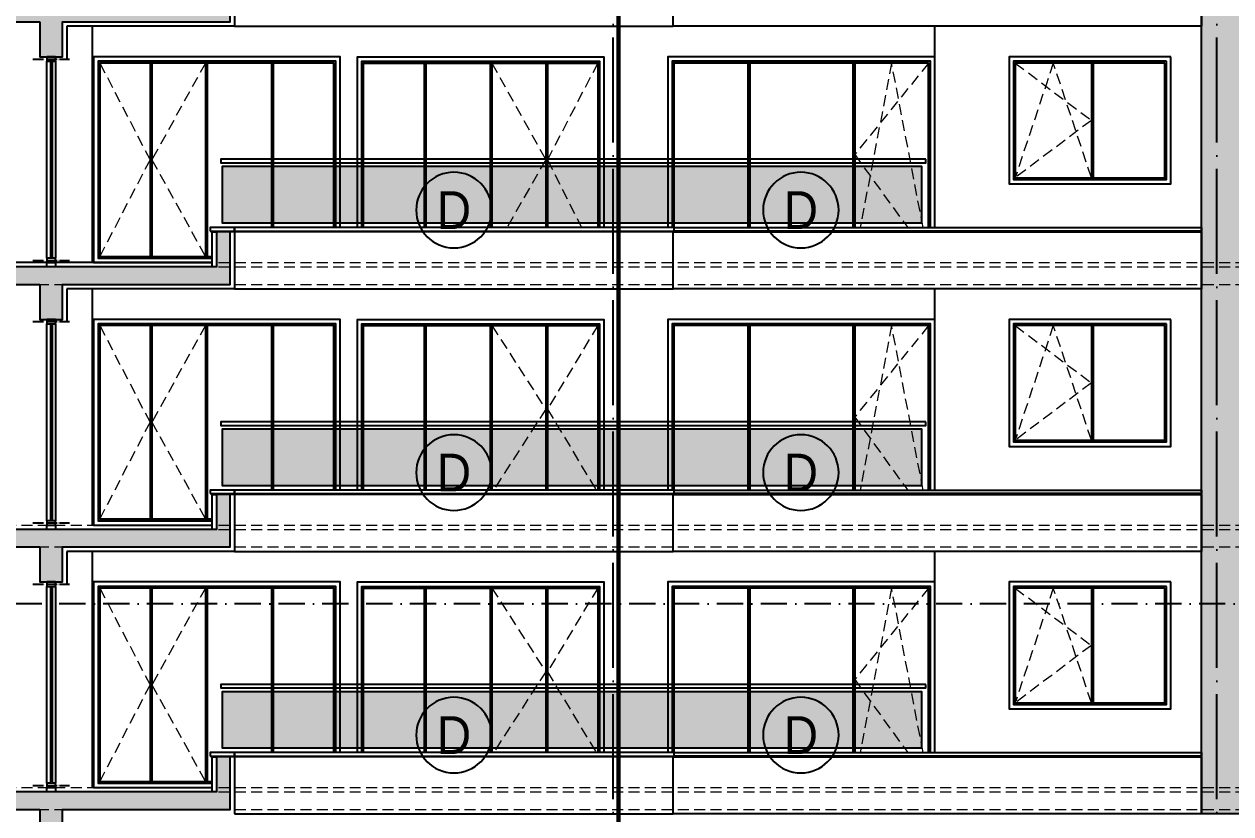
# Model space of a CAD drawing. Extents: x 9615146 to 9672346, y 4699603 to 4705703.
# Drawn here: x 9652451 to 9653830, y 4700279 to 4701181 of the extents above; entities that cross this region are included whole.
import ezdxf
from ezdxf.enums import TextEntityAlignment as Align

# ---------------------------------------------------------------- set-up
doc = ezdxf.new("R2010")
doc.units = 0
doc.header["$LTSCALE"] = 0.5
doc.header["$MEASUREMENT"] = 0
for name, pattern in [('ACAD_ISO04W100', [30, 24, -3, 0, -3]), ('DASHED', [0.75, 0.5, -0.25]), ('OSI1000', [5, 3, -1, 0, -1])]:
    doc.linetypes.add(name, pattern=pattern)
for name, color, linetype in [('_axis', 1, 'ACAD_ISO04W100'), ('_dimension_evel', 4, 'CONTINUOUS'), ('_hatch', 9, 'CONTINUOUS'), ('_hatch_construction', 252, 'CONTINUOUS'), ('_text_spesif_window', 41, 'CONTINUOUS'), ('_view', 3, 'CONTINUOUS'), ('fasadi', 147, 'CONTINUOUS')]:
    doc.layers.add(name, color=color, linetype=linetype)
doc.layers.add('_punk', color=8, linetype='DASHED', lineweight=9)
doc.styles.add('HEB1', font='', dxfattribs={"width": 0.8, "oblique": 17})
doc.styles.add('POMESHTENIA', font='arial.ttf', dxfattribs={"width": 0.9})
doc.styles.get('HEB1').set_extended_font_data('HebarU Cyr')
pattern_1 = [(7e-15, (10487.0405, -600), (1.5625, 3.125), [0, -3.125])]
pattern_2 = [(7e-15, (10487.0405, -900), (1.5625, 3.125), [0, -3.125])]
pattern_3 = [(7e-15, (10487.0405, -1200), (1.5625, 3.125), [0, -3.125])]

# ---------------------------------------------------------------- blocks, each defined once
blk = doc.blocks.new('fghfdg')
at = {"layer": '_text_spesif_window'}
blk.add_circle((0, 0), 18, dxfattribs=at)
at = {"layer": '_text_spesif_window', "style": 'HEB1', "text_generation_flag": 6, "width": 0.8}
blk.add_attdef('A', text='', height=18, rotation=180, dxfattribs=at).set_placement((0, -9.23), align=Align.CENTER)

msp = doc.modelspace()

# ---------------------------------------------------------------- hatches: boundary and pattern name
at = {"layer": '_hatch', "ltscale": 30, "true_color": 0xb97b1d}
h = msp.add_hatch(color=32, dxfattribs=at)
h.dxf.hatch_style = 1
h.paths.add_polyline_path([(9654086.44, 4701753.84), (9654086.44, 4701588.84), (9653876.44, 4701588.84), (9653876.44, 4701753.84)], flags=16)
h.paths.add_polyline_path([(9654076.44, 4701743.84), (9654076.44, 4701598.84), (9653886.44, 4701598.84), (9653886.44, 4701743.84)], flags=0)
h.paths.add_polyline_path([(9654071.44, 4701738.84), (9654071.44, 4701603.84), (9653891.44, 4701603.84), (9653891.44, 4701738.84)], flags=0)
h.paths.add_polyline_path([(9654069.44, 4701736.84), (9654069.44, 4701605.84), (9653893.44, 4701605.84), (9653893.44, 4701736.84)], flags=0)
h.paths.add_polyline_path([(9654086.44, 4701453.84), (9654086.44, 4701288.84), (9653876.44, 4701288.84), (9653876.44, 4701453.84)], flags=16)
h.paths.add_polyline_path([(9654076.44, 4701443.84), (9654076.44, 4701298.84), (9653886.44, 4701298.84), (9653886.44, 4701443.84)], flags=0)
h.paths.add_polyline_path([(9654071.44, 4701438.84), (9654071.44, 4701303.84), (9653891.44, 4701303.84), (9653891.44, 4701438.84)], flags=0)
h.paths.add_polyline_path([(9654069.44, 4701436.84), (9654069.44, 4701305.84), (9653893.44, 4701305.84), (9653893.44, 4701436.84)], flags=0)
h.paths.add_polyline_path([(9654086.44, 4701153.84), (9654086.44, 4700988.84), (9653876.44, 4700988.84), (9653876.44, 4701153.84)], flags=16)
h.paths.add_polyline_path([(9654076.44, 4701143.84), (9654076.44, 4700998.84), (9653886.44, 4700998.84), (9653886.44, 4701143.84)], flags=0)
h.paths.add_polyline_path([(9654071.44, 4701138.84), (9654071.44, 4701003.84), (9653891.44, 4701003.84), (9653891.44, 4701138.84)], flags=0)
h.paths.add_polyline_path([(9654069.44, 4701136.84), (9654069.44, 4701005.84), (9653893.44, 4701005.84), (9653893.44, 4701136.84)], flags=0)
h.paths.add_polyline_path([(9654086.44, 4700853.84), (9654086.44, 4700688.84), (9653876.44, 4700688.84), (9653876.44, 4700853.84)], flags=16)
h.paths.add_polyline_path([(9654076.44, 4700843.84), (9654076.44, 4700698.84), (9653886.44, 4700698.84), (9653886.44, 4700843.84)], flags=0)
h.paths.add_polyline_path([(9654071.44, 4700838.84), (9654071.44, 4700703.84), (9653891.44, 4700703.84), (9653891.44, 4700838.84)], flags=0)
h.paths.add_polyline_path([(9654069.44, 4700836.84), (9654069.44, 4700705.84), (9653893.44, 4700705.84), (9653893.44, 4700836.84)], flags=0)
h.paths.add_polyline_path([(9654086.44, 4700553.84), (9654086.44, 4700388.84), (9653876.44, 4700388.84), (9653876.44, 4700553.84)], flags=16)
h.paths.add_polyline_path([(9654076.44, 4700543.84), (9654076.44, 4700398.84), (9653886.44, 4700398.84), (9653886.44, 4700543.84)], flags=0)
h.paths.add_polyline_path([(9654071.44, 4700538.84), (9654071.44, 4700403.84), (9653891.44, 4700403.84), (9653891.44, 4700538.84)], flags=0)
h.paths.add_polyline_path([(9654069.44, 4700536.84), (9654069.44, 4700405.84), (9653893.44, 4700405.84), (9653893.44, 4700536.84)], flags=0)
h.paths.add_polyline_path([(9653796.44, 4701848.84), (9653813.94, 4701848.84), (9653813.94, 4701883.84), (9653796.44, 4701883.84)])
h.paths.add_polyline_path([(9653796.44, 4700278.84), (9653813.94, 4700278.84), (9653813.94, 4701778.84), (9653796.44, 4701778.84)])
h.paths.add_polyline_path([(9654149.49, 4700714.84), (9654124.44, 4700714.84), (9654124.44, 4700718.84), (9654156.44, 4700718.84), (9654156.44, 4700868.84), (9654126.44, 4700868.84), (9654126.44, 4701014.84), (9654124.44, 4701014.84), (9654124.44, 4701018.84), (9654156.44, 4701018.84), (9654156.44, 4701023.84), (9654136.44, 4701023.84), (9654136.44, 4701026.84), (9654156.44, 4701026.84), (9654156.44, 4701143.84), (9654156.44, 4701168.84), (9654126.44, 4701168.84), (9654126.44, 4701314.84), (9654124.44, 4701314.84), (9654124.44, 4701318.84), (9654156.44, 4701318.84), (9654156.44, 4701323.84), (9654136.44, 4701323.84), (9654136.44, 4701326.84), (9654156.44, 4701326.84), (9654156.44, 4701443.84), (9654156.44, 4701883.84), (9653813.94, 4701883.84), (9653813.94, 4701848.84), (9653828.44, 4701848.84), (9653828.44, 4701844.84), (9653826.44, 4701844.84), (9653826.44, 4701778.84), (9653813.94, 4701778.84), (9653813.94, 4700278.84), (9654126.44, 4700278.84), (9654126.44, 4700413.84), (9654151.49, 4700413.84), (9654151.49, 4700414.84), (9654149.49, 4700414.84), (9654124.44, 4700414.84), (9654124.44, 4700418.84), (9654156.44, 4700418.84), (9654156.44, 4700568.84), (9654126.44, 4700568.84), (9654126.44, 4700713.84), (9654151.49, 4700713.84), (9654151.49, 4700714.84)])
at = {"layer": '_hatch_construction', "ltscale": 40}
h = msp.add_hatch(dxfattribs=at)
h.set_pattern_fill('EGGCRATE,_O', color=250, scale=30, pattern_type=2)
h.set_pattern_definition([(0, (3, 0), (30, 15), [27, -3]), (0, (3, 3), (30, 15), [27, -3]), (90, (3, 3), (-30, 15), [12, -3]), (90, (0, 3), (-30, 15), [12, -3])])
h.paths.add_polyline_path([(9654086.44, 4701753.84), (9654086.44, 4701588.84), (9653876.44, 4701588.84), (9653876.44, 4701753.84)], flags=16)
h.paths.add_polyline_path([(9654076.44, 4701743.84), (9654076.44, 4701598.84), (9653886.44, 4701598.84), (9653886.44, 4701743.84)], flags=0)
h.paths.add_polyline_path([(9654071.44, 4701738.84), (9654071.44, 4701603.84), (9653891.44, 4701603.84), (9653891.44, 4701738.84)], flags=0)
h.paths.add_polyline_path([(9654069.44, 4701736.84), (9654069.44, 4701605.84), (9653893.44, 4701605.84), (9653893.44, 4701736.84)], flags=0)
h.paths.add_polyline_path([(9654086.44, 4701453.84), (9654086.44, 4701288.84), (9653876.44, 4701288.84), (9653876.44, 4701453.84)], flags=16)
h.paths.add_polyline_path([(9654076.44, 4701443.84), (9654076.44, 4701298.84), (9653886.44, 4701298.84), (9653886.44, 4701443.84)], flags=0)
h.paths.add_polyline_path([(9654071.44, 4701438.84), (9654071.44, 4701303.84), (9653891.44, 4701303.84), (9653891.44, 4701438.84)], flags=0)
h.paths.add_polyline_path([(9654069.44, 4701436.84), (9654069.44, 4701305.84), (9653893.44, 4701305.84), (9653893.44, 4701436.84)], flags=0)
h.paths.add_polyline_path([(9654086.44, 4701153.84), (9654086.44, 4700988.84), (9653876.44, 4700988.84), (9653876.44, 4701153.84)], flags=16)
h.paths.add_polyline_path([(9654076.44, 4701143.84), (9654076.44, 4700998.84), (9653886.44, 4700998.84), (9653886.44, 4701143.84)], flags=0)
h.paths.add_polyline_path([(9654071.44, 4701138.84), (9654071.44, 4701003.84), (9653891.44, 4701003.84), (9653891.44, 4701138.84)], flags=0)
h.paths.add_polyline_path([(9654069.44, 4701136.84), (9654069.44, 4701005.84), (9653893.44, 4701005.84), (9653893.44, 4701136.84)], flags=0)
h.paths.add_polyline_path([(9654086.44, 4700853.84), (9654086.44, 4700688.84), (9653876.44, 4700688.84), (9653876.44, 4700853.84)], flags=16)
h.paths.add_polyline_path([(9654076.44, 4700843.84), (9654076.44, 4700698.84), (9653886.44, 4700698.84), (9653886.44, 4700843.84)], flags=0)
h.paths.add_polyline_path([(9654071.44, 4700838.84), (9654071.44, 4700703.84), (9653891.44, 4700703.84), (9653891.44, 4700838.84)], flags=0)
h.paths.add_polyline_path([(9654069.44, 4700836.84), (9654069.44, 4700705.84), (9653893.44, 4700705.84), (9653893.44, 4700836.84)], flags=0)
h.paths.add_polyline_path([(9654086.44, 4700553.84), (9654086.44, 4700388.84), (9653876.44, 4700388.84), (9653876.44, 4700553.84)], flags=16)
h.paths.add_polyline_path([(9654076.44, 4700543.84), (9654076.44, 4700398.84), (9653886.44, 4700398.84), (9653886.44, 4700543.84)], flags=0)
h.paths.add_polyline_path([(9654071.44, 4700538.84), (9654071.44, 4700403.84), (9653891.44, 4700403.84), (9653891.44, 4700538.84)], flags=0)
h.paths.add_polyline_path([(9654069.44, 4700536.84), (9654069.44, 4700405.84), (9653893.44, 4700405.84), (9653893.44, 4700536.84)], flags=0)
h.paths.add_polyline_path([(9653796.44, 4701848.84), (9653813.94, 4701848.84), (9653813.94, 4701883.84), (9653796.44, 4701883.84)])
h.paths.add_polyline_path([(9653796.44, 4700278.84), (9653813.94, 4700278.84), (9653813.94, 4701778.84), (9653796.44, 4701778.84)])
h.paths.add_polyline_path([(9654149.49, 4700714.84), (9654124.44, 4700714.84), (9654124.44, 4700718.84), (9654156.44, 4700718.84), (9654156.44, 4700868.84), (9654126.44, 4700868.84), (9654126.44, 4701014.84), (9654124.44, 4701014.84), (9654124.44, 4701018.84), (9654156.44, 4701018.84), (9654156.44, 4701023.84), (9654136.44, 4701023.84), (9654136.44, 4701026.84), (9654156.44, 4701026.84), (9654156.44, 4701143.84), (9654156.44, 4701168.84), (9654126.44, 4701168.84), (9654126.44, 4701314.84), (9654124.44, 4701314.84), (9654124.44, 4701318.84), (9654156.44, 4701318.84), (9654156.44, 4701323.84), (9654136.44, 4701323.84), (9654136.44, 4701326.84), (9654156.44, 4701326.84), (9654156.44, 4701443.84), (9654156.44, 4701883.84), (9653813.94, 4701883.84), (9653813.94, 4701848.84), (9653828.44, 4701848.84), (9653828.44, 4701844.84), (9653826.44, 4701844.84), (9653826.44, 4701778.84), (9653813.94, 4701778.84), (9653813.94, 4700278.84), (9654126.44, 4700278.84), (9654126.44, 4700413.84), (9654151.49, 4700413.84), (9654151.49, 4700414.84), (9654149.49, 4700414.84), (9654124.44, 4700414.84), (9654124.44, 4700418.84), (9654156.44, 4700418.84), (9654156.44, 4700568.84), (9654126.44, 4700568.84), (9654126.44, 4700713.84), (9654151.49, 4700713.84), (9654151.49, 4700714.84)])
at = {"layer": 'fasadi', "ltscale": 40}
h = msp.add_hatch(color=256, dxfattribs=at)
h.paths.add_polyline_path([(9652686.05, 4701203.84), (9652350.56, 4701203.84), (9652350.56, 4701183.84), (9652686.05, 4701183.84)])
h.paths.add_polyline_path([(9652494.52, 4701183.84), (9652468.64, 4701183.84), (9652468.64, 4701143.84), (9652494.52, 4701143.84)])
h.paths.add_polyline_path([(9652686.05, 4701243.84), (9652670.52, 4701243.84), (9652670.52, 4701208.84), (9652686.05, 4701208.84)])
h.paths.add_polyline_path([(9652686.05, 4701208.84), (9652670.52, 4701208.84), (9652670.52, 4701203.84), (9652686.05, 4701203.84)])
h = msp.add_hatch(dxfattribs=at)
h.set_pattern_fill('DOTS', color=256, scale=50, style=0)
h.set_pattern_definition(pattern_1)
h.paths.add_polyline_path([(9652677.37, 4700953.84), (9652677.37, 4701018.84), (9653123.94, 4701018.84), (9653123.94, 4700953.84)])
h = msp.add_hatch(dxfattribs=at)
h.set_pattern_fill('DOTS', color=256, scale=50, style=0)
h.set_pattern_definition(pattern_1)
h.paths.add_polyline_path([(9653476.44, 4700953.84), (9653476.44, 4701018.84), (9653129.46, 4701018.84), (9653129.46, 4700953.84)])
h.paths.add_polyline_path([(9653129.46, 4701018.84), (9653123.94, 4701018.84), (9653123.94, 4700953.84), (9653129.46, 4700953.84)])
h = msp.add_hatch(color=256, dxfattribs=at)
h.paths.add_polyline_path([(9652686.05, 4700903.84), (9652350.56, 4700903.84), (9652350.56, 4700883.84), (9652686.05, 4700883.84)])
h.paths.add_polyline_path([(9652494.52, 4700883.84), (9652468.64, 4700883.84), (9652468.64, 4700843.84), (9652494.52, 4700843.84)])
h.paths.add_polyline_path([(9652686.05, 4700943.84), (9652670.52, 4700943.84), (9652670.52, 4700908.84), (9652686.05, 4700908.84)])
h.paths.add_polyline_path([(9652686.05, 4700908.84), (9652670.52, 4700908.84), (9652670.52, 4700903.84), (9652686.05, 4700903.84)])
h = msp.add_hatch(dxfattribs=at)
h.set_pattern_fill('DOTS', color=256, scale=50, style=0)
h.set_pattern_definition(pattern_2)
h.paths.add_polyline_path([(9652677.37, 4700653.84), (9652677.37, 4700718.84), (9653123.94, 4700718.84), (9653123.94, 4700653.84)])
h = msp.add_hatch(dxfattribs=at)
h.set_pattern_fill('DOTS', color=256, scale=50, style=0)
h.set_pattern_definition(pattern_2)
h.paths.add_polyline_path([(9653476.44, 4700653.84), (9653476.44, 4700718.84), (9653129.46, 4700718.84), (9653129.46, 4700653.84)])
h.paths.add_polyline_path([(9653129.46, 4700718.84), (9653123.94, 4700718.84), (9653123.94, 4700653.84), (9653129.46, 4700653.84)])
h = msp.add_hatch(color=256, dxfattribs=at)
h.paths.add_polyline_path([(9652686.05, 4700603.84), (9652350.56, 4700603.84), (9652350.56, 4700583.84), (9652686.05, 4700583.84)])
h.paths.add_polyline_path([(9652494.52, 4700583.84), (9652468.64, 4700583.84), (9652468.64, 4700543.84), (9652494.52, 4700543.84)])
h.paths.add_polyline_path([(9652686.05, 4700643.84), (9652670.52, 4700643.84), (9652670.52, 4700608.84), (9652686.05, 4700608.84)])
h.paths.add_polyline_path([(9652686.05, 4700608.84), (9652670.52, 4700608.84), (9652670.52, 4700603.84), (9652686.05, 4700603.84)])
h = msp.add_hatch(dxfattribs=at)
h.set_pattern_fill('DOTS', color=256, scale=50, style=0)
h.set_pattern_definition(pattern_3)
h.paths.add_polyline_path([(9652677.37, 4700353.84), (9652677.37, 4700418.84), (9653123.94, 4700418.84), (9653123.94, 4700353.84)])
h = msp.add_hatch(dxfattribs=at)
h.set_pattern_fill('DOTS', color=256, scale=50, style=0)
h.set_pattern_definition(pattern_3)
h.paths.add_polyline_path([(9653476.44, 4700353.84), (9653476.44, 4700418.84), (9653129.46, 4700418.84), (9653129.46, 4700353.84)])
h.paths.add_polyline_path([(9653129.46, 4700418.84), (9653123.94, 4700418.84), (9653123.94, 4700353.84), (9653129.46, 4700353.84)])
h = msp.add_hatch(color=256, dxfattribs=at)
h.paths.add_polyline_path([(9652686.05, 4700303.84), (9652350.56, 4700303.84), (9652350.56, 4700283.84), (9652686.05, 4700283.84)])
h.paths.add_polyline_path([(9652494.52, 4700283.84), (9652468.64, 4700283.84), (9652468.64, 4700243.84), (9652494.52, 4700243.84)])
h.paths.add_polyline_path([(9652686.05, 4700343.84), (9652670.52, 4700343.84), (9652670.52, 4700308.84), (9652686.05, 4700308.84)])
h.paths.add_polyline_path([(9652686.05, 4700308.84), (9652670.52, 4700308.84), (9652670.52, 4700303.84), (9652686.05, 4700303.84)])

# ---------------------------------------------------------------- linework, layer by layer
at = {"layer": '_axis', "ltscale": 10}
for p, q in [((9653123.94, 4699845.26), (9653123.94, 4702288.08)), ((9653813.94, 4699845.26), (9653813.94, 4702288.08))]:
    msp.add_line(p, q, dxfattribs=at)
at = {"layer": '_axis'}
for p, q in [((9652460.82, 4701141.34), (9652502.7, 4701141.34)), ((9652460.82, 4700911.34), (9652502.7, 4700911.34)), ((9652460.82, 4700841.34), (9652502.7, 4700841.34)), ((9652460.82, 4700611.34), (9652502.7, 4700611.34)), ((9652460.82, 4700541.34), (9652502.7, 4700541.34)), ((9652460.82, 4700311.34), (9652502.7, 4700311.34))]:
    msp.add_line(p, q, dxfattribs=at)
at = {"layer": '_dimension_evel', "linetype": 'OSI1000', "ltscale": 20}
msp.add_line((9655426.7, 4700518.84), (9652072.91, 4700518.84), dxfattribs=at)
at = {"layer": '_dimension_evel', "linetype": 'OSI1000', "ltscale": 20, "const_width": 5}
msp.add_lwpolyline([(9653129.88, 4699845.26), (9653129.88, 4702288.08)], dxfattribs=at)
at = {"layer": '_punk', "ltscale": 50}
for p, q in [((9652537.17, 4701136.84), (9652594.62, 4701026.34)), ((9652658.09, 4701136.84), (9652596.62, 4701026.34)), ((9652985.36, 4701136.84), (9653046.83, 4701026.34)), ((9653106.28, 4701136.84), (9653048.83, 4701026.34)), ((9653484.44, 4701136.84), (9653399.94, 4701032.34)), ((9653442.19, 4701136.84), (9653406.25, 4700948.84)), ((9653478.14, 4700948.84), (9653442.19, 4701136.84)), ((9653583.44, 4701136.84), (9653670.44, 4701071.34)), ((9653626.94, 4701136.84), (9653583.44, 4701005.84)), ((9653670.44, 4701005.84), (9653626.94, 4701136.84)), ((9653670.44, 4701071.34), (9653583.44, 4701005.84)), ((9652594.62, 4701026.34), (9652537.17, 4700915.84)), ((9652596.62, 4701026.34), (9652658.09, 4700915.84)), ((9653046.83, 4701026.34), (9653002.52, 4700948.84)), ((9653048.83, 4701026.34), (9653087.92, 4700948.84)), ((9653399.94, 4701032.34), (9653460.51, 4700948.84)), ((9652241.53, 4700908.84), (9655278.39, 4700908.84)), ((9652241.53, 4700903.84), (9655278.39, 4700903.84)), ((9652241.53, 4700883.84), (9655278.39, 4700883.84)), ((9652537.17, 4700836.84), (9652594.62, 4700726.34)), ((9652658.09, 4700836.84), (9652596.62, 4700726.34)), ((9652985.36, 4700836.84), (9653046.83, 4700741.34)), ((9653106.28, 4700836.84), (9653048.83, 4700741.34)), ((9653484.44, 4700836.84), (9653399.94, 4700732.34)), ((9653442.19, 4700836.84), (9653406.25, 4700648.84)), ((9653478.14, 4700648.84), (9653442.19, 4700836.84)), ((9653583.44, 4700836.84), (9653670.44, 4700771.34)), ((9653626.94, 4700836.84), (9653583.44, 4700705.84)), ((9653670.44, 4700705.84), (9653626.94, 4700836.84)), ((9653670.44, 4700771.34), (9653583.44, 4700705.84)), ((9653046.83, 4700741.34), (9652987.2, 4700648.84)), ((9653048.83, 4700741.34), (9653104.57, 4700648.84)), ((9652594.62, 4700726.34), (9652537.17, 4700615.84)), ((9652596.62, 4700726.34), (9652658.09, 4700615.84)), ((9653399.94, 4700732.34), (9653460.51, 4700648.84)), ((9652241.53, 4700608.84), (9655278.39, 4700608.84)), ((9652241.53, 4700603.84), (9655278.39, 4700603.84)), ((9652241.53, 4700583.84), (9655278.39, 4700583.84)), ((9652537.17, 4700536.84), (9652594.62, 4700426.34)), ((9652658.09, 4700536.84), (9652596.62, 4700426.34)), ((9652985.36, 4700536.84), (9653046.83, 4700441.34)), ((9653106.28, 4700536.84), (9653048.83, 4700441.34)), ((9653484.44, 4700536.84), (9653399.94, 4700432.34)), ((9653442.19, 4700536.84), (9653406.25, 4700348.84)), ((9653478.14, 4700348.84), (9653442.19, 4700536.84)), ((9653583.44, 4700536.84), (9653670.44, 4700471.34)), ((9653626.94, 4700536.84), (9653583.44, 4700405.84)), ((9653670.44, 4700405.84), (9653626.94, 4700536.84)), ((9653670.44, 4700471.34), (9653583.44, 4700405.84)), ((9653046.83, 4700441.34), (9652987.2, 4700348.84)), ((9653048.83, 4700441.34), (9653104.57, 4700348.84)), ((9653399.94, 4700432.34), (9653460.51, 4700348.84)), ((9652594.62, 4700426.34), (9652537.17, 4700315.84)), ((9652596.62, 4700426.34), (9652658.09, 4700315.84)), ((9652241.53, 4700308.84), (9655278.39, 4700308.84)), ((9652241.53, 4700303.84), (9655278.39, 4700303.84)), ((9652241.53, 4700283.84), (9655278.39, 4700283.84))]:
    msp.add_line(p, q, dxfattribs=at)
at = {"layer": 'fasadi', "ltscale": 40}
for p, q in [((9652499.7, 4701178.84), (9652499.7, 4701141.34)), ((9652691.23, 4701178.84), (9652499.7, 4701178.84)), ((9652528.78, 4700908.84), (9652528.78, 4701178.84)), ((9653129.88, 4700948.84), (9653129.88, 4701178.84)), ((9653491.44, 4700948.84), (9653491.44, 4701178.84)), ((9652480.76, 4701138.84), (9652480.76, 4700913.84)), ((9652482.76, 4701138.84), (9652482.76, 4700913.84)), ((9652594.62, 4701136.84), (9652594.62, 4700915.84)), ((9652596.62, 4701136.84), (9652596.62, 4700915.84)), ((9652658.09, 4701136.84), (9652658.09, 4700915.84)), ((9652660.09, 4701136.84), (9652660.09, 4700915.84)), ((9652733.46, 4701136.84), (9652733.46, 4700948.84)), ((9652735.46, 4701136.84), (9652735.46, 4700948.84)), ((9652907.99, 4701136.84), (9652907.99, 4700948.84)), ((9652909.99, 4701136.84), (9652909.99, 4700948.84)), ((9652983.36, 4701136.84), (9652983.36, 4700948.84)), ((9652985.36, 4701136.84), (9652985.36, 4700948.84)), ((9653046.83, 4701136.84), (9653046.83, 4700948.84)), ((9653048.83, 4701136.84), (9653048.83, 4700948.84)), ((9653277.94, 4701138.84), (9653277.94, 4700948.84)), ((9653279.94, 4701138.84), (9653279.94, 4700948.84)), ((9653397.94, 4701138.84), (9653397.94, 4700948.84)), ((9653399.94, 4701138.84), (9653399.94, 4700948.84)), ((9653670.44, 4701136.84), (9653670.44, 4701005.84)), ((9653672.44, 4701136.84), (9653672.44, 4701005.84)), ((9652665.34, 4700943.84), (9652670.52, 4700943.84)), ((9652665.34, 4700943.84), (9652665.34, 4700903.84)), ((9652691.23, 4700943.84), (9652686.05, 4700943.84)), ((9652665.34, 4700908.84), (9652350.56, 4700908.84)), ((9652499.7, 4700878.84), (9652499.7, 4700841.34)), ((9652691.23, 4700878.84), (9652499.7, 4700878.84)), ((9652528.78, 4700608.84), (9652528.78, 4700878.84)), ((9653129.88, 4700648.84), (9653129.88, 4700878.84)), ((9653491.44, 4700648.84), (9653491.44, 4700878.84)), ((9652480.76, 4700838.84), (9652480.76, 4700613.84)), ((9652482.76, 4700838.84), (9652482.76, 4700613.84)), ((9652594.62, 4700836.84), (9652594.62, 4700615.84)), ((9652596.62, 4700836.84), (9652596.62, 4700615.84)), ((9652658.09, 4700836.84), (9652658.09, 4700615.84)), ((9652660.09, 4700836.84), (9652660.09, 4700615.84)), ((9652733.46, 4700836.84), (9652733.46, 4700648.84)), ((9652735.46, 4700836.84), (9652735.46, 4700648.84)), ((9652907.99, 4700836.84), (9652907.99, 4700648.84)), ((9652909.99, 4700836.84), (9652909.99, 4700648.84)), ((9652983.36, 4700836.84), (9652983.36, 4700648.84)), ((9652985.36, 4700836.84), (9652985.36, 4700648.84)), ((9653046.83, 4700836.84), (9653046.83, 4700648.84)), ((9653048.83, 4700836.84), (9653048.83, 4700648.84)), ((9653277.94, 4700838.84), (9653277.94, 4700648.84)), ((9653279.94, 4700838.84), (9653279.94, 4700648.84)), ((9653397.94, 4700838.84), (9653397.94, 4700648.84)), ((9653399.94, 4700838.84), (9653399.94, 4700648.84)), ((9653670.44, 4700836.84), (9653670.44, 4700705.84)), ((9653672.44, 4700836.84), (9653672.44, 4700705.84)), ((9652665.34, 4700643.84), (9652670.52, 4700643.84)), ((9652665.34, 4700643.84), (9652665.34, 4700603.84)), ((9652691.23, 4700643.84), (9652686.05, 4700643.84)), ((9652499.7, 4700578.84), (9652499.7, 4700541.34)), ((9652691.23, 4700578.84), (9652499.7, 4700578.84)), ((9652528.78, 4700308.84), (9652528.78, 4700578.84)), ((9653129.88, 4700348.84), (9653129.88, 4700578.84)), ((9653491.44, 4700348.84), (9653491.44, 4700578.84)), ((9652480.76, 4700538.84), (9652480.76, 4700313.84)), ((9652482.76, 4700538.84), (9652482.76, 4700313.84)), ((9652594.62, 4700536.84), (9652594.62, 4700315.84)), ((9652596.62, 4700536.84), (9652596.62, 4700315.84)), ((9652658.09, 4700536.84), (9652658.09, 4700315.84)), ((9652660.09, 4700536.84), (9652660.09, 4700315.84)), ((9652733.46, 4700536.84), (9652733.46, 4700348.84)), ((9652735.46, 4700536.84), (9652735.46, 4700348.84)), ((9652907.99, 4700536.84), (9652907.99, 4700348.84)), ((9652909.99, 4700536.84), (9652909.99, 4700348.84)), ((9652983.36, 4700536.84), (9652983.36, 4700348.84)), ((9652985.36, 4700536.84), (9652985.36, 4700348.84)), ((9653046.83, 4700536.84), (9653046.83, 4700348.84)), ((9653048.83, 4700536.84), (9653048.83, 4700348.84)), ((9653277.94, 4700538.84), (9653277.94, 4700348.84)), ((9653279.94, 4700538.84), (9653279.94, 4700348.84)), ((9653397.94, 4700538.84), (9653397.94, 4700348.84)), ((9653399.94, 4700538.84), (9653399.94, 4700348.84)), ((9653670.44, 4700536.84), (9653670.44, 4700405.84)), ((9653672.44, 4700536.84), (9653672.44, 4700405.84)), ((9652665.34, 4700343.84), (9652670.52, 4700343.84)), ((9652665.34, 4700343.84), (9652665.34, 4700303.84)), ((9652691.23, 4700343.84), (9652686.05, 4700343.84))]:
    msp.add_line(p, q, dxfattribs=at)
for points in [[(9654126.44, 4700278.84), (9653796.44, 4700278.84), (9653796.44, 4701778.84)], [(9652468.64, 4701183.84), (9652468.64, 4701143.84), (9652494.52, 4701143.84), (9652494.52, 4701183.84), (9652686.05, 4701183.84), (9652686.05, 4701243.84), (9652670.52, 4701243.84), (9652670.52, 4701203.84), (9652350.56, 4701203.84), (9652350.56, 4701183.84), (9652468.64, 4701183.84)], [(9652811.81, 4700948.84), (9652811.81, 4701143.84), (9652530.17, 4701143.84), (9652530.17, 4700908.84), (9652665.34, 4700908.84)], [(9652806.81, 4700948.84), (9652806.81, 4701138.84), (9652535.17, 4701138.84), (9652535.17, 4700913.84), (9652665.34, 4700913.84)], [(9652804.81, 4700948.84), (9652804.81, 4701136.84), (9652537.17, 4701136.84), (9652537.17, 4700915.84), (9652665.34, 4700915.84)], [(9652831.64, 4700948.84), (9652831.64, 4701143.84), (9653113.28, 4701143.84), (9653113.28, 4700948.84)], [(9652836.64, 4700948.84), (9652836.64, 4701138.84), (9653108.28, 4701138.84), (9653108.28, 4700948.84)], [(9652838.64, 4700948.84), (9652838.64, 4701136.84), (9653106.28, 4701136.84), (9653106.28, 4700948.84)], [(9653491.44, 4700948.84), (9653491.44, 4701143.84), (9653186.44, 4701143.84), (9653186.44, 4700948.84)], [(9653486.44, 4700948.84), (9653486.44, 4701138.84), (9653191.44, 4701138.84), (9653191.44, 4700948.84)], [(9653484.44, 4700948.84), (9653484.44, 4701136.84), (9653193.44, 4701136.84), (9653193.44, 4700948.84)], [(9652468.64, 4700883.84), (9652468.64, 4700843.84), (9652494.52, 4700843.84), (9652494.52, 4700883.84), (9652686.05, 4700883.84), (9652686.05, 4700943.84), (9652670.52, 4700943.84), (9652670.52, 4700903.84), (9652350.56, 4700903.84), (9652350.56, 4700883.84), (9652468.64, 4700883.84)], [(9652811.81, 4700648.84), (9652811.81, 4700843.84), (9652530.17, 4700843.84), (9652530.17, 4700608.84), (9652665.34, 4700608.84)], [(9652831.64, 4700648.84), (9652831.64, 4700843.84), (9653113.28, 4700843.84), (9653113.28, 4700648.84)], [(9653491.44, 4700648.84), (9653491.44, 4700843.84), (9653186.44, 4700843.84), (9653186.44, 4700648.84)], [(9652806.81, 4700648.84), (9652806.81, 4700838.84), (9652535.17, 4700838.84), (9652535.17, 4700613.84), (9652665.34, 4700613.84)], [(9652804.81, 4700648.84), (9652804.81, 4700836.84), (9652537.17, 4700836.84), (9652537.17, 4700615.84), (9652665.34, 4700615.84)], [(9652836.64, 4700648.84), (9652836.64, 4700838.84), (9653108.28, 4700838.84), (9653108.28, 4700648.84)], [(9652838.64, 4700648.84), (9652838.64, 4700836.84), (9653106.28, 4700836.84), (9653106.28, 4700648.84)], [(9653486.44, 4700648.84), (9653486.44, 4700838.84), (9653191.44, 4700838.84), (9653191.44, 4700648.84)], [(9653484.44, 4700648.84), (9653484.44, 4700836.84), (9653193.44, 4700836.84), (9653193.44, 4700648.84)], [(9652468.64, 4700583.84), (9652468.64, 4700543.84), (9652494.52, 4700543.84), (9652494.52, 4700583.84), (9652686.05, 4700583.84), (9652686.05, 4700643.84), (9652670.52, 4700643.84), (9652670.52, 4700603.84), (9652350.56, 4700603.84), (9652350.56, 4700583.84), (9652468.64, 4700583.84)], [(9652811.81, 4700348.84), (9652811.81, 4700543.84), (9652530.17, 4700543.84), (9652530.17, 4700308.84), (9652665.34, 4700308.84)], [(9652831.64, 4700348.84), (9652831.64, 4700543.84), (9653113.28, 4700543.84), (9653113.28, 4700348.84)], [(9653491.44, 4700348.84), (9653491.44, 4700543.84), (9653186.44, 4700543.84), (9653186.44, 4700348.84)], [(9652806.81, 4700348.84), (9652806.81, 4700538.84), (9652535.17, 4700538.84), (9652535.17, 4700313.84), (9652665.34, 4700313.84)], [(9652804.81, 4700348.84), (9652804.81, 4700536.84), (9652537.17, 4700536.84), (9652537.17, 4700315.84), (9652665.34, 4700315.84)], [(9652836.64, 4700348.84), (9652836.64, 4700538.84), (9653108.28, 4700538.84), (9653108.28, 4700348.84)], [(9652838.64, 4700348.84), (9652838.64, 4700536.84), (9653106.28, 4700536.84), (9653106.28, 4700348.84)], [(9653486.44, 4700348.84), (9653486.44, 4700538.84), (9653191.44, 4700538.84), (9653191.44, 4700348.84)], [(9653484.44, 4700348.84), (9653484.44, 4700536.84), (9653193.44, 4700536.84), (9653193.44, 4700348.84)], [(9652468.64, 4700283.84), (9652468.64, 4700243.84), (9652494.52, 4700243.84), (9652494.52, 4700283.84), (9652686.05, 4700283.84), (9652686.05, 4700343.84), (9652670.52, 4700343.84), (9652670.52, 4700303.84), (9652350.56, 4700303.84), (9652350.56, 4700283.84), (9652468.64, 4700283.84)]]:
    msp.add_lwpolyline(points, dxfattribs=at)
for points in [[(9652691.23, 4701178.84), (9653192.68, 4701178.84), (9653192.68, 4701243.84), (9652691.23, 4701243.84)], [(9653796.44, 4701178.84), (9653192.68, 4701178.84), (9653192.68, 4701243.84), (9653796.44, 4701243.84)], [(9652476.76, 4701143.84), (9652476.76, 4701138.84), (9652486.76, 4701138.84), (9652486.76, 4701143.84)], [(9652476.76, 4700913.84), (9652476.76, 4701138.84), (9652486.76, 4701138.84), (9652486.76, 4700913.84)], [(9653761.44, 4701143.84), (9653576.44, 4701143.84), (9653576.44, 4700998.84), (9653761.44, 4700998.84)], [(9653756.44, 4701138.84), (9653581.44, 4701138.84), (9653581.44, 4701003.84), (9653756.44, 4701003.84)], [(9653754.44, 4701136.84), (9653583.44, 4701136.84), (9653583.44, 4701005.84), (9653754.44, 4701005.84)], [(9653481.44, 4701026.84), (9652675.37, 4701026.84), (9652675.37, 4701022.84), (9653481.44, 4701022.84)], [(9653476.44, 4700953.84), (9652677.37, 4700953.84), (9652677.37, 4701018.84), (9653476.44, 4701018.84)], [(9652663.52, 4700944.84), (9652691.23, 4700944.84), (9652691.23, 4700948.84), (9652663.52, 4700948.84)], [(9653193.68, 4700948.84), (9652691.23, 4700948.84), (9652691.23, 4700944.84), (9653193.68, 4700944.84)], [(9652691.23, 4700878.84), (9653192.68, 4700878.84), (9653192.68, 4700943.84), (9652691.23, 4700943.84)], [(9653796.44, 4700878.84), (9653192.68, 4700878.84), (9653192.68, 4700943.84), (9653796.44, 4700943.84)], [(9653193.68, 4700948.84), (9653796.44, 4700948.84), (9653796.44, 4700944.84), (9653193.68, 4700944.84)], [(9652476.76, 4700913.84), (9652476.76, 4700908.84), (9652486.76, 4700908.84), (9652486.76, 4700913.84)], [(9652476.76, 4700903.84), (9652476.76, 4700908.84), (9652486.76, 4700908.84), (9652486.76, 4700903.84)], [(9652476.76, 4700843.84), (9652476.76, 4700838.84), (9652486.76, 4700838.84), (9652486.76, 4700843.84)], [(9653761.44, 4700843.84), (9653576.44, 4700843.84), (9653576.44, 4700698.84), (9653761.44, 4700698.84)], [(9652476.76, 4700613.84), (9652476.76, 4700838.84), (9652486.76, 4700838.84), (9652486.76, 4700613.84)], [(9653756.44, 4700838.84), (9653581.44, 4700838.84), (9653581.44, 4700703.84), (9653756.44, 4700703.84)], [(9653754.44, 4700836.84), (9653583.44, 4700836.84), (9653583.44, 4700705.84), (9653754.44, 4700705.84)], [(9653481.44, 4700726.84), (9652675.37, 4700726.84), (9652675.37, 4700722.84), (9653481.44, 4700722.84)], [(9653476.44, 4700653.84), (9652677.37, 4700653.84), (9652677.37, 4700718.84), (9653476.44, 4700718.84)], [(9652663.52, 4700644.84), (9652691.23, 4700644.84), (9652691.23, 4700648.84), (9652663.52, 4700648.84)], [(9653193.68, 4700648.84), (9652691.23, 4700648.84), (9652691.23, 4700644.84), (9653193.68, 4700644.84)], [(9652691.23, 4700578.84), (9653192.68, 4700578.84), (9653192.68, 4700643.84), (9652691.23, 4700643.84)], [(9653796.44, 4700578.84), (9653192.68, 4700578.84), (9653192.68, 4700643.84), (9653796.44, 4700643.84)], [(9653193.68, 4700648.84), (9653796.44, 4700648.84), (9653796.44, 4700644.84), (9653193.68, 4700644.84)], [(9652476.76, 4700613.84), (9652476.76, 4700608.84), (9652486.76, 4700608.84), (9652486.76, 4700613.84)], [(9652476.76, 4700603.84), (9652476.76, 4700608.84), (9652486.76, 4700608.84), (9652486.76, 4700603.84)], [(9652476.76, 4700543.84), (9652476.76, 4700538.84), (9652486.76, 4700538.84), (9652486.76, 4700543.84)], [(9653761.44, 4700543.84), (9653576.44, 4700543.84), (9653576.44, 4700398.84), (9653761.44, 4700398.84)], [(9652476.76, 4700313.84), (9652476.76, 4700538.84), (9652486.76, 4700538.84), (9652486.76, 4700313.84)], [(9653756.44, 4700538.84), (9653581.44, 4700538.84), (9653581.44, 4700403.84), (9653756.44, 4700403.84)], [(9653754.44, 4700536.84), (9653583.44, 4700536.84), (9653583.44, 4700405.84), (9653754.44, 4700405.84)], [(9653481.44, 4700426.84), (9652675.37, 4700426.84), (9652675.37, 4700422.84), (9653481.44, 4700422.84)], [(9653476.44, 4700353.84), (9652677.37, 4700353.84), (9652677.37, 4700418.84), (9653476.44, 4700418.84)], [(9652663.52, 4700344.84), (9652691.23, 4700344.84), (9652691.23, 4700348.84), (9652663.52, 4700348.84)], [(9653193.68, 4700348.84), (9652691.23, 4700348.84), (9652691.23, 4700344.84), (9653193.68, 4700344.84)], [(9653193.68, 4700348.84), (9653796.44, 4700348.84), (9653796.44, 4700344.84), (9653193.68, 4700344.84)], [(9652691.23, 4700278.84), (9653192.68, 4700278.84), (9653192.68, 4700343.84), (9652691.23, 4700343.84)], [(9653796.44, 4700278.84), (9653192.68, 4700278.84), (9653192.68, 4700343.84), (9653796.44, 4700343.84)], [(9652476.76, 4700313.84), (9652476.76, 4700308.84), (9652486.76, 4700308.84), (9652486.76, 4700313.84)], [(9652476.76, 4700303.84), (9652476.76, 4700308.84), (9652486.76, 4700308.84), (9652486.76, 4700303.84)]]:
    msp.add_lwpolyline(points, close=True, dxfattribs=at)

# ---------------------------------------------------------------- block references
at = {"layer": '_view'}
ref = msp.add_blockref('fghfdg', (9652941.95, 4700968.84), dxfattribs=dict(at, xscale=-2.399999998509884, yscale=2.400000000372529, zscale=2.4, rotation=180))
ref.add_attrib('A', 'D', dxfattribs={"layer": '_text_spesif_window', "height": 43.2, "rotation": 0, "style": 'POMESHTENIA', "width": 0.9}).set_placement((9652941.95, 4700968.84), align=Align.MIDDLE)
ref = msp.add_blockref('fghfdg', (9653338.45, 4700968.84), dxfattribs=dict(at, xscale=-2.399999998509884, yscale=2.400000000372529, zscale=2.4, rotation=180))
ref.add_attrib('A', 'D', dxfattribs={"layer": '_text_spesif_window', "height": 43.2, "rotation": 0, "style": 'POMESHTENIA', "width": 0.9}).set_placement((9653338.45, 4700968.84), align=Align.MIDDLE)
ref = msp.add_blockref('fghfdg', (9652941.95, 4700668.84), dxfattribs=dict(at, xscale=-2.399999998509884, yscale=2.400000000372529, zscale=2.4, rotation=180))
ref.add_attrib('A', 'D', dxfattribs={"layer": '_text_spesif_window', "height": 43.2, "rotation": 0, "style": 'POMESHTENIA', "width": 0.9}).set_placement((9652941.95, 4700668.84), align=Align.MIDDLE)
ref = msp.add_blockref('fghfdg', (9653338.45, 4700668.84), dxfattribs=dict(at, xscale=-2.399999998509884, yscale=2.400000000372529, zscale=2.4, rotation=180))
ref.add_attrib('A', 'D', dxfattribs={"layer": '_text_spesif_window', "height": 43.2, "rotation": 0, "style": 'POMESHTENIA', "width": 0.9}).set_placement((9653338.45, 4700668.84), align=Align.MIDDLE)
ref = msp.add_blockref('fghfdg', (9652941.95, 4700368.84), dxfattribs=dict(at, xscale=-2.399999998509884, yscale=2.400000000372529, zscale=2.4, rotation=180))
ref.add_attrib('A', 'D', dxfattribs={"layer": '_text_spesif_window', "height": 43.2, "rotation": 0, "style": 'POMESHTENIA', "width": 0.9}).set_placement((9652941.95, 4700368.84), align=Align.MIDDLE)
ref = msp.add_blockref('fghfdg', (9653338.45, 4700368.84), dxfattribs=dict(at, xscale=-2.399999998509884, yscale=2.400000000372529, zscale=2.4, rotation=180))
ref.add_attrib('A', 'D', dxfattribs={"layer": '_text_spesif_window', "height": 43.2, "rotation": 0, "style": 'POMESHTENIA', "width": 0.9}).set_placement((9653338.45, 4700368.84), align=Align.MIDDLE)

doc.saveas('drawing.dxf')
